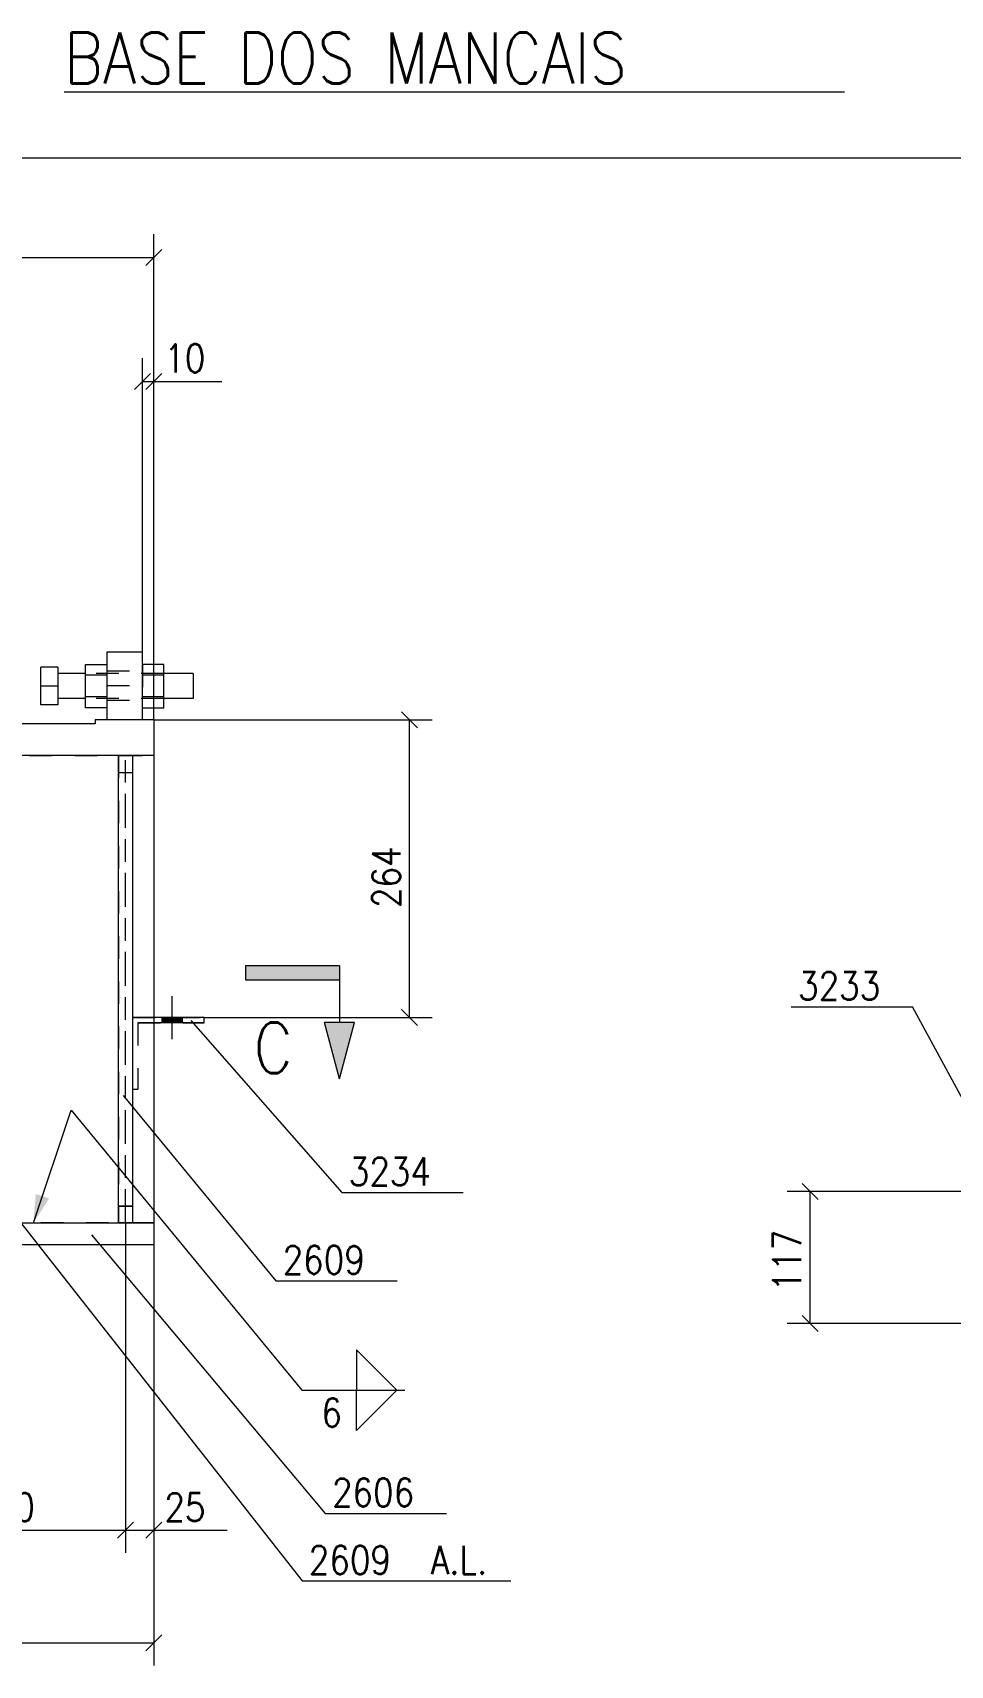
# Model space of a CAD drawing. Header units: millimetres. Extents: x 2 to 845, y 5 to 599.
# Drawn here: x 145.4 to 226.7, y 293.1 to 437.7 of the extents above; entities that cross this region are included whole.
import ezdxf

# ---------------------------------------------------------------- set-up
doc = ezdxf.new("R2010")
doc.units = ezdxf.units.MM
for name, pattern in [('XKITLINE00', [0]), ('XKITLINE02', [4, 2, -2]), ('XKITLINE06', [7, 3, -1, 2, -1])]:
    doc.linetypes.add(name, pattern=pattern)
for name, color, linetype, lineweight in [('Corte', 7, 'Continuous', 0), ('Cota', 4, 'Continuous', 0), ('Marca da peça', 2, 'Continuous', 0), ('Objeto gráfico', 3, 'Continuous', 0), ('Outro tipo de objeto', 7, 'Continuous', 0), ('Parafuso', 3, 'Continuous', 0), ('Peça', 2, 'Continuous', 0), ('Solda', 1, 'Continuous', 0)]:
    doc.layers.add(name, color=color, linetype=linetype, lineweight=lineweight)
doc.styles.add('ROMANS', font='ROMANS__.TTF')
doc.styles.add('SIMPLEX', font='SIMPLEX_.TTF')

# ---------------------------------------------------------------- blocks, each defined once
blk = doc.blocks.new('*A367')
at = {"layer": 'Peça', "color": 4, "linetype": 'XKITLINE00', "lineweight": 0}
for p, q in [((150.04, 377.91), (150.04, 381.76)), ((150.04, 381.76), (151.94, 381.76)), ((151.94, 380.8), (150.04, 380.8)), ((151.94, 378.88), (150.04, 378.88)), ((151.94, 377.91), (150.04, 377.91))]:
    blk.add_line(p, q, dxfattribs=at)
at = {"layer": 'Peça', "color": 7, "linetype": 'XKITLINE02', "lineweight": 0}
blk.add_line((151.94, 381.76), (151.94, 377.91), dxfattribs=at)
blk = doc.blocks.new('*A369')
at = {"layer": 'Parafuso', "color": 7, "linetype": 'XKITLINE02', "lineweight": 0}
for p, q in [((151.94, 381.18), (155.09, 381.18)), ((151.94, 379.88), (155.09, 379.88)), ((151.94, 378.58), (155.09, 378.58))]:
    blk.add_line(p, q, dxfattribs=at)
blk = doc.blocks.new('*A373')
at = {"layer": 'Parafuso'}
blk.add_hatch(color=7, dxfattribs=at).paths.add_polyline_path([(158.6, 350.49), (158.6, 350.01), (156.8, 350.01), (156.8, 350.49)], flags=17)
at = {"layer": 'Parafuso', "color": 7, "linetype": 'XKITLINE00', "lineweight": 0}
for p, q in [((157.7, 352.39), (157.7, 348.58)), ((156.8, 350.49), (156.8, 350.01)), ((158.6, 350.49), (158.6, 350.01))]:
    blk.add_line(p, q, dxfattribs=at)
blk = doc.blocks.new('*A374')
at = {"layer": 'Peça', "color": 7, "linetype": 'XKITLINE02', "lineweight": 0}
for p, q in [((152.97, 373.69), (152.97, 332.29)), ((152.97, 373.69), (154.22, 373.69)), ((154.22, 373.69), (154.22, 332.29)), ((152.97, 372.19), (154.22, 372.19)), ((154.22, 333.79), (152.97, 333.79)), ((154.22, 332.29), (152.97, 332.29))]:
    blk.add_line(p, q, dxfattribs=at)
blk = doc.blocks.new('*A375')
at = {"layer": 'Peça', "color": 4, "linetype": 'XKITLINE00', "lineweight": 0}
for p, q in [((86.29, 376.84), (81.09, 376.84)), ((81.09, 376.84), (81.09, 373.69)), ((86.29, 376.84), (86.29, 376.49)), ((150.89, 376.49), (86.29, 376.49)), ((156.09, 376.84), (150.89, 376.84)), ((150.89, 376.84), (150.89, 376.49)), ((156.09, 376.84), (156.09, 373.69)), ((156.09, 373.69), (81.09, 373.69))]:
    blk.add_line(p, q, dxfattribs=at)
blk = doc.blocks.new('*A382')
at = {"layer": 'Peça', "color": 4, "linetype": 'XKITLINE00', "lineweight": 0}
for p, q in [((152.97, 332.29), (152.97, 373.69)), ((152.97, 373.69), (154.22, 373.69)), ((154.22, 373.69), (154.22, 332.29)), ((154.22, 332.29), (152.97, 332.29))]:
    blk.add_line(p, q, dxfattribs=at)
at = {"layer": 'Peça', "color": 7, "linetype": 'XKITLINE02', "lineweight": 0}
for p, q in [((152.97, 372.19), (154.22, 372.19)), ((152.97, 333.79), (154.22, 333.79))]:
    blk.add_line(p, q, dxfattribs=at)
blk = doc.blocks.new('*A383')
at = {"layer": 'Peça', "color": 4, "linetype": 'XKITLINE00', "lineweight": 0}
for p, q in [((155.09, 382.84), (151.94, 382.84)), ((151.94, 382.84), (151.94, 376.84)), ((155.09, 376.84), (155.09, 382.84))]:
    blk.add_line(p, q, dxfattribs=at)
at = {"layer": 'Peça', "color": 7, "linetype": 'XKITLINE02', "lineweight": 0}
blk.add_line((155.09, 376.84), (151.94, 376.84), dxfattribs=at)
blk = doc.blocks.new('*A384')
at = {"layer": 'Peça', "color": 4, "linetype": 'XKITLINE00', "lineweight": 0}
for p, q in [((156.99, 381.76), (155.09, 381.76)), ((156.99, 377.91), (156.99, 381.76)), ((156.99, 380.8), (155.09, 380.8)), ((156.99, 378.88), (155.09, 378.88)), ((155.09, 377.91), (156.99, 377.91))]:
    blk.add_line(p, q, dxfattribs=at)
at = {"layer": 'Peça', "color": 7, "linetype": 'XKITLINE02', "lineweight": 0}
blk.add_line((155.09, 381.76), (155.09, 377.91), dxfattribs=at)
blk = doc.blocks.new('*A386')
at = {"layer": 'Peça', "color": 4, "linetype": 'XKITLINE00', "lineweight": 0}
for p, q in [((81.09, 332.29), (81.09, 373.69)), ((156.09, 373.69), (156.09, 332.29))]:
    blk.add_line(p, q, dxfattribs=at)
at = {"layer": 'Peça', "color": 7, "linetype": 'XKITLINE02', "lineweight": 0}
for p, q in [((81.09, 373.69), (156.09, 373.69)), ((156.09, 332.29), (81.09, 332.29))]:
    blk.add_line(p, q, dxfattribs=at)
blk = doc.blocks.new('*A387')
at = {"layer": 'Peça', "color": 4, "linetype": 'XKITLINE00', "lineweight": 0}
for p, q in [((146.09, 378.17), (146.09, 381.51)), ((147.59, 381.51), (146.09, 381.51)), ((147.59, 381.51), (147.59, 378.17)), ((150.04, 380.95), (147.59, 380.95)), ((159.59, 380.95), (156.99, 380.95)), ((159.59, 380.95), (159.59, 378.73)), ((147.59, 379.84), (146.09, 379.84)), ((147.59, 378.17), (146.09, 378.17)), ((150.04, 378.73), (147.59, 378.73)), ((159.59, 378.73), (156.99, 378.73))]:
    blk.add_line(p, q, dxfattribs=at)
at = {"layer": 'Peça', "color": 7, "linetype": 'XKITLINE02', "lineweight": 0}
for p, q in [((156.99, 380.95), (150.04, 380.95)), ((156.99, 378.73), (150.04, 378.73))]:
    blk.add_line(p, q, dxfattribs=at)
blk = doc.blocks.new('*A393')
at = {"layer": 'Peça', "color": 4, "linetype": 'XKITLINE00', "lineweight": 0}
for p, q in [((81.09, 332.29), (156.09, 332.29)), ((81.09, 332.29), (81.09, 330.39)), ((156.09, 332.29), (156.09, 330.39)), ((81.09, 330.39), (156.09, 330.39))]:
    blk.add_line(p, q, dxfattribs=at)
blk = doc.blocks.new('*A407')
at = {"layer": 'Peça', "color": 7, "linetype": 'XKITLINE02', "lineweight": 0}
for p, q in [((154.21, 350.49), (154.21, 344.14)), ((156.09, 350.49), (154.21, 350.49)), ((154.21, 350.49), (160.56, 350.49)), ((154.68, 350.01), (154.68, 344.14)), ((156.09, 350.01), (154.68, 350.01)), ((154.68, 350.01), (160.56, 350.01)), ((154.21, 344.14), (154.68, 344.14)), ((154.21, 344.14), (154.68, 344.14))]:
    blk.add_line(p, q, dxfattribs=at)
at = {"layer": 'Peça', "color": 4, "linetype": 'XKITLINE00', "lineweight": 0}
for p, q in [((160.56, 350.49), (156.09, 350.49)), ((160.56, 350.01), (156.09, 350.01)), ((160.56, 350.01), (160.56, 350.49))]:
    blk.add_line(p, q, dxfattribs=at)
blk = doc.blocks.new('*A608')
at = {"layer": 'Outro tipo de objeto', "color": 1, "linetype": 'XKITLINE00', "lineweight": 0}
blk.add_line((148.16, 432.47), (217.3, 432.47), dxfattribs=at)
at = {"layer": 'Outro tipo de objeto', "color": 1, "style": 'ROMANS', "width": 0.85}
blk.add_text('BASE DOS MANCAIS', height=4.5, dxfattribs=at).set_placement((148.16, 433.22))
blk = doc.blocks.new('*A1204')
at = {"layer": 'Objeto gráfico', "color": 1, "linetype": 'XKITLINE00', "lineweight": 0}
blk.add_line((29.15, 426.65), (658.09, 426.54), dxfattribs=at)
blk = doc.blocks.new('*A1211')
at = {"layer": 'Objeto gráfico', "color": 7, "linetype": 'XKITLINE06', "lineweight": 0}
blk.add_line((153.59, 332.29), (153.59, 373.69), dxfattribs=at)
blk = doc.blocks.new('*A1264')
at = {"layer": 'Cota', "color": 7, "linetype": 'XKITLINE00', "lineweight": 0}
for p, q in [((178.05, 377.55), (179.47, 376.13)), ((156.09, 376.84), (180.76, 376.84)), ((178.76, 350.49), (178.76, 376.84)), ((160.56, 350.49), (180.76, 350.49)), ((178.05, 351.19), (179.47, 349.78))]:
    blk.add_line(p, q, dxfattribs=at)
at = {"layer": 'Cota', "color": 3}
for p in [(178.76, 376.84), (178.76, 350.49)]:
    blk.add_point(p, dxfattribs=at)
at = {"layer": 'Cota', "color": 3, "style": 'SIMPLEX', "width": 0.85}
blk.add_text('264', height=2.5, rotation=90.0002, dxfattribs=at).set_placement((177.96, 360.18))
blk = doc.blocks.new('*A1267')
at = {"layer": 'Cota', "color": 7, "linetype": 'XKITLINE00', "lineweight": 0}
for p, q in [((118.59, 373.69), (118.59, 419.86)), ((156.09, 376.84), (156.09, 419.86)), ((119.3, 418.52), (117.89, 417.1)), ((156.8, 418.52), (155.39, 417.1)), ((118.59, 417.81), (156.09, 417.81))]:
    blk.add_line(p, q, dxfattribs=at)
at = {"layer": 'Cota', "color": 3}
for p in [(118.59, 417.81), (156.09, 417.81)]:
    blk.add_point(p, dxfattribs=at)
at = {"layer": 'Cota', "color": 3, "style": 'SIMPLEX', "width": 0.85}
blk.add_text('375', height=2.5, dxfattribs=at).set_placement((133.86, 418.61))
blk = doc.blocks.new('*A1269')
at = {"layer": 'Cota', "color": 7, "linetype": 'XKITLINE00', "lineweight": 0}
for p, q in [((153.59, 332.29), (153.59, 303.07)), ((156.09, 330.39), (156.09, 303.07)), ((154.3, 305.78), (152.89, 304.36)), ((156.8, 305.78), (155.39, 304.36)), ((153.59, 305.07), (156.09, 305.07)), ((156.09, 305.07), (162.61, 305.07)), ((156.09, 305.07), (162.61, 305.07))]:
    blk.add_line(p, q, dxfattribs=at)
at = {"layer": 'Cota', "color": 3}
for p in [(153.59, 305.07), (156.09, 305.07)]:
    blk.add_point(p, dxfattribs=at)
at = {"layer": 'Cota', "color": 3, "style": 'SIMPLEX', "width": 0.85}
blk.add_text('25', height=2.5, dxfattribs=at).set_placement((157.03, 305.87))
blk = doc.blocks.new('*A1270')
at = {"layer": 'Cota', "color": 7, "linetype": 'XKITLINE00', "lineweight": 0}
for p, q in [((155.09, 382.84), (155.09, 408.88)), ((156.09, 376.84), (156.09, 408.88)), ((155.8, 407.53), (154.39, 406.12)), ((155.09, 406.83), (156.09, 406.83)), ((156.8, 407.53), (155.39, 406.12)), ((156.09, 406.83), (162.14, 406.83)), ((156.09, 406.83), (162.14, 406.83))]:
    blk.add_line(p, q, dxfattribs=at)
at = {"layer": 'Cota', "color": 3}
for p in [(155.09, 406.83), (156.09, 406.83)]:
    blk.add_point(p, dxfattribs=at)
at = {"layer": 'Cota', "color": 3, "style": 'SIMPLEX', "width": 0.85}
blk.add_text('10', height=2.5, dxfattribs=at).set_placement((157.03, 407.63))
blk = doc.blocks.new('*A1275')
at = {"layer": 'Corte'}
for points in [[(66.48, 353.81), (66.48, 355.06), (74.82, 355.06)], [(74.82, 353.81), (66.48, 353.81), (74.82, 355.06)], [(164.21, 353.81), (164.21, 355.06), (172.55, 355.06)], [(172.55, 353.81), (164.21, 353.81), (172.55, 355.06)], [(66.48, 345.06), (65.14, 350.06), (67.82, 350.06)], [(172.55, 345.06), (171.21, 350.06), (173.89, 350.06)]]:
    blk.add_hatch(color=6, dxfattribs=at).paths.add_polyline_path(points, flags=17)
at = {"layer": 'Corte', "color": 6, "linetype": 'XKITLINE00', "lineweight": 0}
for p, q in [((66.48, 355.06), (74.82, 355.06)), ((66.48, 355.06), (66.48, 350.06)), ((74.82, 355.06), (74.82, 353.81)), ((172.55, 355.06), (164.21, 355.06)), ((164.21, 355.06), (164.21, 353.81)), ((172.55, 355.06), (172.55, 350.06)), ((74.82, 353.81), (66.48, 353.81)), ((164.21, 353.81), (172.55, 353.81)), ((65.14, 350.06), (67.82, 350.06)), ((66.48, 345.06), (65.14, 350.06)), ((66.48, 345.06), (67.82, 350.06)), ((173.89, 350.06), (171.21, 350.06)), ((172.55, 345.06), (171.21, 350.06)), ((172.55, 345.06), (173.89, 350.06))]:
    blk.add_line(p, q, dxfattribs=at)
at = {"layer": 'Corte', "color": 4, "style": 'ROMANS', "width": 0.85}
for p in [(68.73, 345.56), (164.95, 345.56)]:
    blk.add_text('C', height=4.5, dxfattribs=at).set_placement(p)
blk = doc.blocks.new('*A1276')
at = {"layer": 'Marca da peça', "color": 7, "linetype": 'XKITLINE00', "lineweight": 0}
for p, q in [((133.95, 345.45), (169.23, 300.59)), ((169.23, 300.59), (187.74, 300.59))]:
    blk.add_line(p, q, dxfattribs=at)
at = {"layer": 'Marca da peça', "color": 4, "style": 'ROMANS', "width": 0.85}
for s, p in [('2609', (169.83, 301.19)), ('A.L.', (180.63, 301.19))]:
    blk.add_text(s, height=2.5, dxfattribs=at).set_placement(p)
blk = doc.blocks.new('*A1277')
at = {"layer": 'Solda'}
blk.add_hatch(color=7, dxfattribs=at).paths.add_polyline_path([(145.43, 332.29), (145.64, 334.86), (146.82, 334.46)], flags=17)
at = {"layer": 'Solda', "color": 7, "linetype": 'XKITLINE00', "lineweight": 0}
for p, q in [((145.43, 332.29), (148.79, 342.27)), ((148.79, 342.27), (169.2, 317.49)), ((169.2, 317.49), (178.33, 317.49))]:
    blk.add_line(p, q, dxfattribs=at)
at = {"layer": 'Solda', "color": 3, "linetype": 'XKITLINE00', "lineweight": 0}
for p, q in [((177.62, 317.49), (174.05, 321.06)), ((174.05, 321.06), (174.05, 317.49)), ((174.05, 317.49), (177.62, 317.49)), ((174.05, 317.49), (177.62, 317.49)), ((177.62, 317.49), (174.05, 313.92)), ((174.05, 313.92), (174.05, 317.49))]:
    blk.add_line(p, q, dxfattribs=at)
at = {"layer": 'Solda', "color": 3, "style": 'ROMANS', "width": 0.85}
blk.add_text('6', height=2.5, dxfattribs=at).set_placement((170.95, 314.24))
blk = doc.blocks.new('*A1280')
at = {"layer": 'Marca da peça', "color": 7, "linetype": 'XKITLINE00', "lineweight": 0}
for p, q in [((153.39, 343.58), (166.91, 327.17)), ((166.91, 327.17), (177.65, 327.17))]:
    blk.add_line(p, q, dxfattribs=at)
at = {"layer": 'Marca da peça', "color": 4, "style": 'ROMANS', "width": 0.85}
blk.add_text('2609', height=2.5, dxfattribs=at).set_placement((167.51, 327.77))
blk = doc.blocks.new('*A1282')
at = {"layer": 'Marca da peça', "color": 7, "linetype": 'XKITLINE00', "lineweight": 0}
for p, q in [((150.58, 331.25), (171.28, 306.57)), ((171.28, 306.57), (182.02, 306.57))]:
    blk.add_line(p, q, dxfattribs=at)
at = {"layer": 'Marca da peça', "color": 4, "style": 'ROMANS', "width": 0.85}
blk.add_text('2606', height=2.5, dxfattribs=at).set_placement((171.88, 307.17))
blk = doc.blocks.new('*A1284')
at = {"layer": 'Marca da peça', "color": 7, "linetype": 'XKITLINE00', "lineweight": 0}
for p, q in [((159.39, 350.23), (172.77, 335)), ((172.77, 335), (183.51, 335))]:
    blk.add_line(p, q, dxfattribs=at)
at = {"layer": 'Marca da peça', "color": 4, "style": 'ROMANS', "width": 0.85}
blk.add_text('3234', height=2.5, dxfattribs=at).set_placement((173.37, 335.6))
blk = doc.blocks.new('*A1288')
at = {"layer": 'Cota', "color": 7, "linetype": 'XKITLINE00', "lineweight": 0}
for p, q in [((133.59, 332.29), (133.59, 303.07)), ((153.59, 332.29), (153.59, 303.07)), ((134.3, 305.78), (132.89, 304.36)), ((154.3, 305.78), (152.89, 304.36)), ((133.59, 305.07), (153.59, 305.07))]:
    blk.add_line(p, q, dxfattribs=at)
at = {"layer": 'Cota', "color": 3}
for p in [(133.59, 305.07), (153.59, 305.07)]:
    blk.add_point(p, dxfattribs=at)
at = {"layer": 'Cota', "color": 3, "style": 'SIMPLEX', "width": 0.85}
blk.add_text('200', height=2.5, dxfattribs=at).set_placement((140.11, 305.87))
blk = doc.blocks.new('*A1292')
at = {"layer": 'Cota', "color": 7, "linetype": 'XKITLINE00', "lineweight": 0}
for p, q in [((81.09, 330.39), (81.09, 293.11)), ((156.09, 330.39), (156.09, 293.11)), ((81.8, 295.82), (80.39, 294.4)), ((81.09, 295.11), (156.09, 295.11)), ((156.8, 295.82), (155.39, 294.4))]:
    blk.add_line(p, q, dxfattribs=at)
at = {"layer": 'Cota', "color": 3}
for p in [(81.09, 295.11), (156.09, 295.11)]:
    blk.add_point(p, dxfattribs=at)
at = {"layer": 'Cota', "color": 3, "style": 'SIMPLEX', "width": 0.85}
blk.add_text('750', height=2.5, dxfattribs=at).set_placement((115.11, 295.91))
blk = doc.blocks.new('*A1307')
at = {"layer": 'Cota', "color": 7, "linetype": 'XKITLINE00', "lineweight": 0}
for p, q in [((213.56, 335.8), (214.97, 334.38)), ((233.37, 335.09), (212.21, 335.09)), ((214.26, 323.39), (214.26, 335.09)), ((213.56, 324.1), (214.97, 322.68)), ((234.97, 323.39), (212.21, 323.39))]:
    blk.add_line(p, q, dxfattribs=at)
at = {"layer": 'Cota', "color": 3}
for p in [(214.26, 335.09), (214.26, 323.39)]:
    blk.add_point(p, dxfattribs=at)
at = {"layer": 'Cota', "color": 3, "style": 'SIMPLEX', "width": 0.85}
blk.add_text('117', height=2.5, rotation=90.0002, dxfattribs=at).set_placement((213.46, 326.22))
blk = doc.blocks.new('*A1315')
at = {"layer": 'Marca da peça', "color": 7, "linetype": 'XKITLINE00', "lineweight": 0}
for p in [(212.58, 351.44), (231.81, 335.76)]:
    blk.add_line(p, (223.32, 351.44), dxfattribs=at)
at = {"layer": 'Marca da peça', "color": 4, "style": 'ROMANS', "width": 0.85}
blk.add_text('3233', height=2.5, dxfattribs=at).set_placement((213.18, 352.04))

msp = doc.modelspace()

# ---------------------------------------------------------------- block references
at = {"lineweight": 0}
for name in ['*A608', '*A1204', '*A1267', '*A1270', '*A367', '*A383', '*A384', '*A387', '*A369', '*A1264', '*A375', '*A386', '*A374', '*A382', '*A1211', '*A1315', '*A373', '*A407', '*A1284', '*A1276', '*A1280', '*A1277', '*A1307', '*A393', '*A1288', '*A1282', '*A1269', '*A1292']:
    msp.add_blockref(name, (0, 0), dxfattribs=at)
at = {"layer": 'Corte', "lineweight": 0}
msp.add_blockref('*A1275', (0, 0), dxfattribs=at)

doc.saveas('drawing.dxf')
